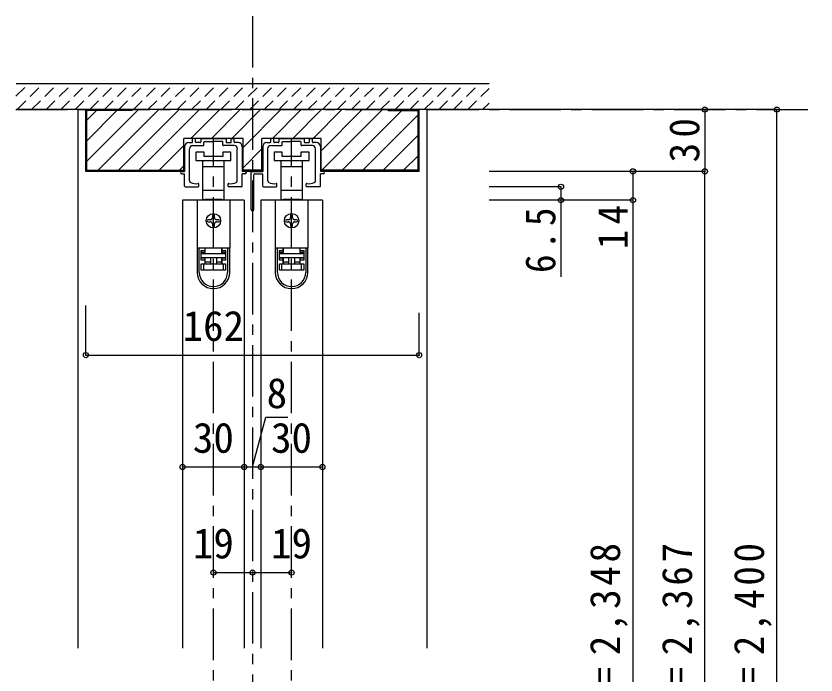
# Model space of a CAD drawing. Units: millimetres, scale not verified. Extents: x -973 to 977, y -718 to 696.
# Drawn here: x 106.7 to 495.7, y -322.8 to -2.5 of the extents above; entities that cross this region are included whole.
import ezdxf
from ezdxf.enums import TextEntityAlignment as Align

# ---------------------------------------------------------------- set-up
doc = ezdxf.new("R2010")
doc.units = ezdxf.units.MM
doc.header["$LTSCALE"] = 5
doc.header["$PDMODE"] = 32
doc.header["$PDSIZE"] = 2.5
doc.linetypes.add('CHAIN1', pattern=[8, 5, -1, 1, -1])
doc.linetypes.add('DASHED1', pattern=[1.8, 1.2, -0.6])
for name, color, linetype in [('0-1_通り芯', 4, 'CHAIN1'), ('0-4_枠', 3, 'Continuous'), ('0-6_扉', 6, 'Continuous'), ('0-7_金物', 7, 'Continuous'), ('0-B_寸法', 7, 'Continuous'), ('0-C_ハッチ', 4, 'DASHED1')]:
    doc.layers.add(name, color=color, linetype=linetype)
doc.styles.add('ＭＳ ゴシック', font='')
doc.styles.get('ＭＳ ゴシック').set_extended_font_data('MS Gothic')

# ---------------------------------------------------------------- blocks, each defined once
blk = doc.blocks.new('下荷重(戸車)')
at = {"layer": '0-7_金物'}
for p, q in [((8.5, 37.107), (4.5, 37.107)), ((5.25, 30.107), (5.25, 33.107)), ((-5.25, 30.107), (0, 30.107)), ((0, 30.107), (5.25, 30.107)), ((5.25, 18.507), (5.25, 30.107)), ((0, 18.507), (-5.25, 18.507)), ((-5.25, 18.507), (-5.25, 14.107)), ((5.25, 18.507), (0, 18.507)), ((5.25, 14.107), (5.25, 18.507)), ((7.9, 13.807), (-7.9, 13.807)), ((-7.9, 13.807), (-7.9, -9.493)), ((-5.25, 14.107), (-4, 14.107)), ((-4, 14.107), (-4, 13.807)), ((4, 14.107), (-4, 14.107)), ((4, 14.107), (5.25, 14.107)), ((4, 13.807), (4, 14.107)), ((7.9, 13.807), (7.9, -9.493)), ((-1.5, 4.307), (-2.5, 4.307)), ((-0.5, 6.307), (-0.5, 5.307)), ((0.5, 5.307), (0.5, 6.307)), ((2.5, 4.307), (1.5, 4.307)), ((-2.5, 3.307), (-1.5, 3.307)), ((-0.5, 2.307), (-0.5, 1.307)), ((0.5, 1.307), (0.5, 2.307)), ((1.5, 3.307), (2.5, 3.307)), ((7.9, -9.493), (-7.9, -9.493)), ((-7.9, -9.493), (-7.9, -9.593)), ((-6.9, -9.593), (-7.9, -9.593)), ((-7.9, -9.593), (-7.9, -21.293)), ((-4.2, -9.593), (-6.9, -9.593)), ((-6.9, -21.293), (-6.9, -9.593)), ((-6.1, -10.593), (-6.1, -15.293)), ((-6.1, -10.593), (-4.2, -10.593)), ((-4.9, -9.593), (-4.9, -9.493)), ((-4.2, -9.593), (-4.2, -10.593)), ((-4, -11.693), (-4, -9.493)), ((4, -9.493), (4, -11.693)), ((6.9, -9.593), (4.2, -9.593)), ((4.2, -10.593), (4.2, -9.593)), ((4.2, -11.593), (4.2, -10.593)), ((4.2, -10.593), (6.1, -10.593)), ((6.1, -11.593), (4.2, -11.593)), ((4.9, -9.493), (4.9, -9.593)), ((6.1, -15.293), (6.1, -10.593)), ((6.9, -9.593), (6.9, -21.293)), ((7.9, -9.593), (6.9, -9.593)), ((7.9, -9.493), (7.9, -9.593)), ((7.9, -21.293), (7.9, -9.593)), ((-6.1, -14.293), (-4.2, -14.293)), ((-4.2, -15.293), (-6.1, -15.293)), ((-5.9, -11.693), (-5.9, -12.193)), ((-4, -11.693), (-5.9, -11.693)), ((-5.9, -12.193), (5.9, -12.193)), ((-5.9, -14.193), (-5.9, -12.193)), ((5.9, -14.193), (-5.9, -14.193)), ((-4.2, -14.293), (-4.2, -15.293)), ((-4.2, -15.293), (-4.2, -17.193)), ((-4, -16.193), (-4, -14.193)), ((-1.5, -14.193), (-1.5, -17.193)), ((1.5, -14.193), (1.5, -17.193)), ((5.9, -11.693), (4, -11.693)), ((6.1, -15.293), (4.2, -15.293)), ((4.2, -17.193), (4.2, -15.293)), ((5.9, -12.193), (5.9, -11.693)), ((5.9, -12.193), (5.9, -14.193)), ((-5.9, -17.193), (-4.9, -17.193)), ((-4.9, -17.193), (4.9, -17.193)), ((-4.9, -17.193), (-4.9, -20.193)), ((1.5, -16.193), (4, -16.193)), ((4.9, -17.193), (5.9, -17.193)), ((5.9, -17.193), (5.9, -20.193)), ((4.9, -20.193), (-4.9, -20.193))]:
    blk.add_line(p, q, dxfattribs=at)
for points in [[(-8.5, 33.107), (0, 33.107), (8.5, 33.107), (8.5, 37.107)], [(4.5, 37.107), (4.5, 35.107), (-4.5, 35.107), (-4.5, 37.107), (-8.5, 37.107), (-8.5, 33.107)], [(-5.25, 33.107), (-5.25, 30.107), (-5.25, 18.507)], [(-4.2, -10.593), (-4.2, -11.593), (-6.1, -11.593)], [(4, -14.193), (4, -16.193), (4, -17.193)], [(4.2, -15.293), (4.2, -14.293), (6.1, -14.293)], [(-4.9, -20.193), (-5.9, -20.193), (-5.9, -17.193)], [(-4, -17.193), (-4, -16.193), (-1.5, -16.193)], [(5.9, -20.193), (4.9, -20.193), (4.9, -17.193)]]:
    blk.add_lwpolyline(points, dxfattribs=at)
blk.add_circle((0, 3.807), 3.5, dxfattribs=at)
for centre, radius, start, end in [((-2.5, 3.807), 0.5, 90, 180), ((-1.5, 5.307), 1, 270, 0), ((0, 6.307), 0.5, 90, 180), ((0, 6.307), 0.5, 0, 90), ((1.5, 5.307), 1, 180, 270), ((2.5, 3.807), 0.5, 0, 90), ((-2.5, 3.807), 0.5, 180, 270), ((-1.5, 2.307), 1, 0, 90), ((0, 1.307), 0.5, 180, 270), ((0, 1.307), 0.5, 270, 0), ((1.5, 2.307), 1, 90, 180), ((2.5, 3.807), 0.5, 270, 0), ((0, -21.293), 7.9, 180, 0), ((0, -21.293), 6.9, 180, 0)]:
    blk.add_arc(centre, radius, start, end, dxfattribs=at)
blk = doc.blocks.new('03')
at = {"layer": '0-B_寸法'}
for p, q in [((-9.229, 7.776), (-9.229, 9.176)), ((-8.029, 9.476), (-8.929, 9.476)), ((-7.729, 7.776), (-7.729, 9.176)), ((-5.229, 9.176), (-5.229, 7.776)), ((-4.929, 9.476), (6.771, 9.476)), ((-3.429, 7.976), (0.621, 7.976)), ((0.921, 8.276), (0.621, 7.976)), ((0.921, 8.276), (1.221, 7.976)), ((5.271, 7.976), (1.221, 7.976)), ((7.071, 9.176), (7.071, 7.776)), ((9.571, 7.776), (9.571, 9.176)), ((9.871, 9.476), (10.771, 9.476)), ((11.071, 7.776), (11.071, 9.176)), ((-13.079, 5.476), (-13.079, -6.524)), ((-11.079, 7.476), (-9.529, 7.476)), ((-10.679, -11.096), (-10.679, 4.476)), ((-9.229, 5.976), (-4.029, 5.976)), ((-5.529, 7.476), (-7.429, 7.476)), ((-3.729, 6.276), (-3.729, 7.676)), ((5.571, 6.276), (5.571, 7.676)), ((11.071, 5.976), (5.871, 5.976)), ((7.371, 7.476), (9.271, 7.476)), ((12.921, 7.476), (11.371, 7.476)), ((12.521, -11.096), (12.521, 4.476)), ((14.921, 5.476), (14.921, -6.524)), ((-18.679, -25.124), (-18.679, -7.024)), ((-18.179, -6.524), (-13.079, -6.524)), ((-16.979, -7.724), (-13.079, -7.724)), ((-13.079, -13.724), (-13.079, -7.724)), ((16.321, -6.524), (14.921, -6.524)), ((16.321, -7.724), (14.921, -7.724)), ((14.921, -13.724), (14.921, -7.724)), ((-17.479, -25.124), (-17.479, -8.224)), ((-12.779, -14.024), (-6.529, -14.024)), ((-6.229, -13.724), (-6.229, -12.649)), ((8.071, -13.724), (8.071, -12.649)), ((14.621, -14.024), (8.371, -14.024))]:
    blk.add_line(p, q, dxfattribs=at)
for centre, radius, start, end in [((-8.929, 9.176), 0.3, 90, 180), ((-8.029, 9.176), 0.3, 0, 90), ((-4.929, 9.176), 0.3, 90, 180), ((-3.429, 7.676), 0.3, 90, 180), ((5.271, 7.676), 0.3, 0, 90), ((6.771, 9.176), 0.3, 0, 90), ((9.871, 9.176), 0.3, 90, 180), ((10.771, 9.176), 0.3, 0, 90), ((-11.079, 5.476), 2, 90, 180), ((-9.229, 4.476), 1.5, 90, 180), ((-9.529, 7.776), 0.3, 270, 0), ((-7.429, 7.776), 0.3, 180, 270), ((-5.529, 7.776), 0.3, 270, 0), ((-4.029, 6.276), 0.3, 270, 0), ((5.871, 6.276), 0.3, 180, 270), ((7.371, 7.776), 0.3, 180, 270), ((9.271, 7.776), 0.3, 270, 0), ((11.371, 7.776), 0.3, 180, 270), ((11.071, 4.476), 1.5, 0, 90), ((12.921, 5.476), 2, 0, 90), ((-18.179, -7.024), 0.5, 90, 180), ((-16.979, -8.224), 0.5, 90, 180), ((16.321, -7.124), 0.6, 0, 90), ((16.321, -7.124), 0.6, 270, 0), ((-9.679, -11.096), 1, 180, 243.25632), ((11.521, -11.096), 1, 296.74368, 0), ((-12.779, -13.724), 0.3, 180, 270), ((-7.879, -7.524), 5, 243.25632, 284.75682), ((-6.529, -12.649), 0.3, 0, 104.75682), ((-6.529, -13.724), 0.3, 270, 0), ((8.371, -12.649), 0.3, 75.24318, 180), ((8.371, -13.724), 0.3, 180, 270), ((9.721, -7.524), 5, 255.24318, 296.74368), ((14.621, -13.724), 0.3, 270, 0), ((-18.079, -25.124), 0.6, 180, 0)]:
    blk.add_arc(centre, radius, start, end, dxfattribs=at)
blk = doc.blocks.new('02')
at = {"layer": '0-B_寸法'}
for p, q in [((-10.15, 6.923), (-10.15, 8.323)), ((-8.95, 8.623), (-9.85, 8.623)), ((-8.65, 6.923), (-8.65, 8.323)), ((-6.15, 8.323), (-6.15, 6.923)), ((-5.85, 8.623), (5.85, 8.623)), ((6.15, 8.323), (6.15, 6.923)), ((8.65, 6.923), (8.65, 8.323)), ((8.95, 8.623), (9.85, 8.623)), ((10.15, 6.923), (10.15, 8.323)), ((-14, 4.623), (-14, -7.377)), ((-12, 6.623), (-10.45, 6.623)), ((-10.15, 5.123), (-4.95, 5.123)), ((-6.45, 6.623), (-8.35, 6.623)), ((-4.65, 5.423), (-4.65, 6.823)), ((-4.35, 7.123), (-0.3, 7.123)), ((0, 7.423), (-0.3, 7.123)), ((0, 7.423), (0.3, 7.123)), ((4.35, 7.123), (0.3, 7.123)), ((4.65, 5.423), (4.65, 6.823)), ((10.15, 5.123), (4.95, 5.123)), ((6.45, 6.623), (8.35, 6.623)), ((12, 6.623), (10.45, 6.623)), ((14, 4.623), (14, -7.377)), ((-11.6, -11.949), (-11.6, 3.623)), ((11.6, -11.949), (11.6, 3.623)), ((-15.4, -7.377), (-14, -7.377)), ((15.4, -7.377), (14, -7.377)), ((-15.4, -8.577), (-14, -8.577)), ((-14, -14.577), (-14, -8.577)), ((15.4, -8.577), (14, -8.577)), ((14, -14.577), (14, -8.577)), ((-13.7, -14.877), (-7.45, -14.877)), ((-7.15, -14.577), (-7.15, -13.502)), ((7.15, -14.577), (7.15, -13.502)), ((13.7, -14.877), (7.45, -14.877))]:
    blk.add_line(p, q, dxfattribs=at)
for centre, radius, start, end in [((-9.85, 8.323), 0.3, 90, 180), ((-8.95, 8.323), 0.3, 0, 90), ((-5.85, 8.323), 0.3, 90, 180), ((5.85, 8.323), 0.3, 0, 90), ((8.95, 8.323), 0.3, 90, 180), ((9.85, 8.323), 0.3, 0, 90), ((-12, 4.623), 2, 90, 180), ((-10.15, 3.623), 1.5, 90, 180), ((-10.45, 6.923), 0.3, 270, 0), ((-8.35, 6.923), 0.3, 180, 270), ((-6.45, 6.923), 0.3, 270, 0), ((-4.95, 5.423), 0.3, 270, 0), ((-4.35, 6.823), 0.3, 90, 180), ((4.35, 6.823), 0.3, 0, 90), ((4.95, 5.423), 0.3, 180, 270), ((6.45, 6.923), 0.3, 180, 270), ((8.35, 6.923), 0.3, 270, 0), ((10.45, 6.923), 0.3, 180, 270), ((10.15, 3.623), 1.5, 0, 90), ((12, 4.623), 2, 0, 90), ((-15.4, -7.977), 0.6, 90, 180), ((15.4, -7.977), 0.6, 0, 90), ((-15.4, -7.977), 0.6, 180, 270), ((15.4, -7.977), 0.6, 270, 0), ((-13.7, -14.577), 0.3, 180, 270), ((-10.6, -11.949), 1, 180, 243.25632), ((-8.8, -8.377), 5, 243.25632, 284.75682), ((-7.45, -13.502), 0.3, 0, 104.75682), ((-7.45, -14.577), 0.3, 270, 0), ((7.45, -13.502), 0.3, 75.24318, 180), ((7.45, -14.577), 0.3, 180, 270), ((8.8, -8.377), 5, 255.24318, 296.74368), ((10.6, -11.949), 1, 296.74368, 0), ((13.7, -14.577), 0.3, 270, 0)]:
    blk.add_arc(centre, radius, start, end, dxfattribs=at)

msp = doc.modelspace()

# ---------------------------------------------------------------- linework, layer by layer
at = {"layer": '0-1_通り芯'}
for p, q in [((221.653, -2.5), (221.653, -577.5)), ((106.653, -48), (495.653, -48)), ((202.653, -555.5), (202.653, -62)), ((240.653, -555.5), (240.653, -62))]:
    msp.add_line(p, q, dxfattribs=at)
at = {"layer": '0-4_枠', "color": 4}
for p, q in [((136.653, -48), (140.653, -48)), ((136.653, -48), (136.653, -309.75)), ((306.653, -48), (302.653, -48)), ((306.653, -309.75), (306.653, -48))]:
    msp.add_line(p, q, dxfattribs=at)
at = {"layer": '0-4_枠'}
for p, q in [((140.653, -78), (140.653, -48)), ((302.653, -48), (140.653, -48)), ((141.153, -77.5), (141.153, -48.5)), ((287.653, -48.5), (287.653, -48)), ((287.653, -48.5), (302.153, -48.5)), ((302.153, -77.5), (302.153, -48.5)), ((302.653, -78), (302.653, -48)), ((188.253, -78), (188.253, -62)), ((217.053, -62), (188.253, -62)), ((217.053, -78), (217.053, -62)), ((226.253, -78), (226.253, -62)), ((255.053, -62), (226.253, -62)), ((255.053, -78), (255.053, -62)), ((141.153, -77.5), (188.253, -77.5)), ((226.253, -77.5), (217.053, -77.5)), ((302.153, -77.5), (255.053, -77.5)), ((188.253, -78), (140.653, -78)), ((226.253, -78), (217.053, -78)), ((302.653, -78), (255.053, -78))]:
    msp.add_line(p, q, dxfattribs=at)
msp.add_lwpolyline([(163.153, -48), (163.153, -48.5), (141.153, -48.5)], dxfattribs=at)
at = {"layer": '0-6_扉'}
for p, q in [((217.653, -92), (187.653, -92)), ((187.653, -92), (187.653, -309.75)), ((217.653, -92), (217.653, -309.75)), ((255.653, -92), (225.653, -92)), ((225.653, -92), (225.653, -309.75)), ((255.653, -92), (255.653, -309.75))]:
    msp.add_line(p, q, dxfattribs=at)
at = {"layer": '0-B_寸法', "color": 2}
for p, q in [((336.653, -35.5), (106.653, -35.5)), ((336.653, -48), (106.653, -48))]:
    msp.add_line(p, q, dxfattribs=at)
at = {"layer": '0-B_寸法', "color": 4, "linetype": 'DASHED1'}
for p, q in [((106.653, -41.466), (112.619, -35.5)), ((107.19, -48), (119.69, -35.5)), ((114.261, -48), (126.761, -35.5)), ((121.332, -48), (133.832, -35.5)), ((128.404, -48), (140.904, -35.5)), ((135.475, -48), (147.975, -35.5)), ((142.546, -48), (155.046, -35.5)), ((149.617, -48), (162.117, -35.5)), ((156.688, -48), (169.188, -35.5)), ((163.759, -48), (176.259, -35.5)), ((170.83, -48), (183.33, -35.5)), ((177.901, -48), (190.401, -35.5)), ((184.972, -48), (197.472, -35.5)), ((192.043, -48), (204.543, -35.5)), ((199.114, -48), (211.614, -35.5)), ((206.185, -48), (218.685, -35.5)), ((213.256, -48), (225.756, -35.5)), ((220.327, -48), (232.827, -35.5)), ((227.399, -48), (239.899, -35.5)), ((234.47, -48), (246.97, -35.5)), ((241.541, -48), (254.041, -35.5)), ((248.612, -48), (261.112, -35.5)), ((255.683, -48), (268.183, -35.5)), ((262.754, -48), (275.254, -35.5)), ((269.825, -48), (282.325, -35.5)), ((276.896, -48), (289.396, -35.5)), ((283.967, -48), (296.467, -35.5)), ((291.038, -48), (303.538, -35.5)), ((298.109, -48), (310.609, -35.5)), ((305.18, -48), (317.68, -35.5)), ((312.251, -48), (324.751, -35.5)), ((319.322, -48), (331.822, -35.5)), ((326.393, -48), (336.653, -37.74)), ((333.465, -48), (336.653, -44.812))]:
    msp.add_line(p, q, dxfattribs=at)
at = {"layer": '0-B_寸法', "color": 4}
for p, q in [((476.653, -48), (336.653, -48)), ((441.653, -48), (441.653, -78)), ((476.653, -555.5), (476.653, -48)), ((441.653, -78), (336.653, -78)), ((406.653, -78), (406.653, -92)), ((441.653, -552.5), (441.653, -78)), ((371.653, -85.5), (336.653, -85.5)), ((371.653, -85.5), (371.653, -129.339)), ((406.653, -92), (336.653, -92)), ((406.653, -92), (406.653, -547.5)), ((140.653, -167.304), (140.653, -143.246)), ((302.653, -167.304), (302.653, -146.746)), ((140.653, -167.304), (302.653, -167.304)), ((187.653, -221.673), (255.653, -221.673)), ((202.653, -272.999), (221.653, -272.999)), ((221.653, -272.999), (240.653, -272.999))]:
    msp.add_line(p, q, dxfattribs=at)
msp.add_lwpolyline([(221.653, -221.673), (228.112, -197.463), (238.905, -197.463)], dxfattribs=at)
at = {"layer": '0-B_寸法'}
for p in [(441.653, -48), (476.653, -48), (406.653, -78), (441.653, -78), (371.653, -85.5), (371.653, -92), (406.653, -92), (140.653, -167.304), (302.653, -167.304), (187.653, -221.673), (217.653, -221.673), (225.653, -221.673), (255.653, -221.673), (202.653, -272.999), (221.653, -272.999), (240.653, -272.999)]:
    msp.add_point(p, dxfattribs=at)
at = {"layer": '0-C_ハッチ', "linetype": 'Continuous'}
for p, q in [((141.153, -72.986), (166.139, -48)), ((141.153, -63.087), (155.739, -48.5)), ((141.153, -53.187), (145.84, -48.5)), ((146.538, -77.5), (176.038, -48)), ((156.438, -77.5), (185.938, -48)), ((166.337, -77.5), (195.837, -48)), ((191.737, -62), (205.737, -48)), ((201.636, -62), (215.636, -48)), ((211.536, -62), (225.536, -48)), ((217.053, -66.382), (235.435, -48)), ((231.335, -62), (245.335, -48)), ((241.234, -62), (255.234, -48)), ((251.134, -62), (265.134, -48)), ((255.053, -67.98), (275.033, -48)), ((255.433, -77.5), (284.933, -48)), ((265.332, -77.5), (294.332, -48.5)), ((275.232, -77.5), (302.153, -50.579)), ((285.131, -77.5), (302.153, -60.478)), ((176.237, -77.5), (188.253, -65.484)), ((217.053, -76.282), (226.253, -67.082)), ((295.031, -77.5), (302.153, -70.378)), ((186.136, -77.5), (188.253, -75.383)), ((225.734, -77.5), (226.253, -76.981))]:
    msp.add_line(p, q, dxfattribs=at)

# ---------------------------------------------------------------- block references
at = {"layer": '0-7_金物'}
for name, p in [('02', (202.653, -70.623)), ('03', (239.732, -71.476)), ('下荷重(戸車)', (202.653, -105.807)), ('下荷重(戸車)', (240.653, -105.807))]:
    msp.add_blockref(name, p, dxfattribs=at)

# ---------------------------------------------------------------- texts
at = {"layer": '0-B_寸法', "style": 'ＭＳ ゴシック'}
for s, p in [('162', (187.653, -164.804)), ('8', (228.509, -197.463)), ('30', (192.653, -219.173)), ('30', (230.653, -219.173)), ('19', (192.653, -270.499)), ('19', (230.653, -270.499))]:
    msp.add_text(s, height=14.66, dxfattribs=at).set_placement(p, align=Align.BOTTOM_LEFT)
at = {"layer": '0-B_寸法', "char_height": 14.66, "attachment_point": 7, "rotation": 90, "style": 'ＭＳ ゴシック'}
for s, insert in [('\\T1.27;\\W0.95;30', (439.153, -73.625)), ('\\T1.27;\\W0.9;6.5', (369.153, -127.381)), ('\\T1.27;\\W0.95;14', (404.153, -115.833)), ('\\T1.19;\\W0.95;ＤＨ＝2,348', (404.153, -381)), ('\\T1.19;\\W0.95;枠内＝2,367', (439.153, -381)), ('\\T1.19;\\W0.95;枠外＝2,400', (474.153, -381))]:
    msp.add_mtext(s, dxfattribs=dict(at, insert=insert))

doc.saveas('drawing.dxf')
